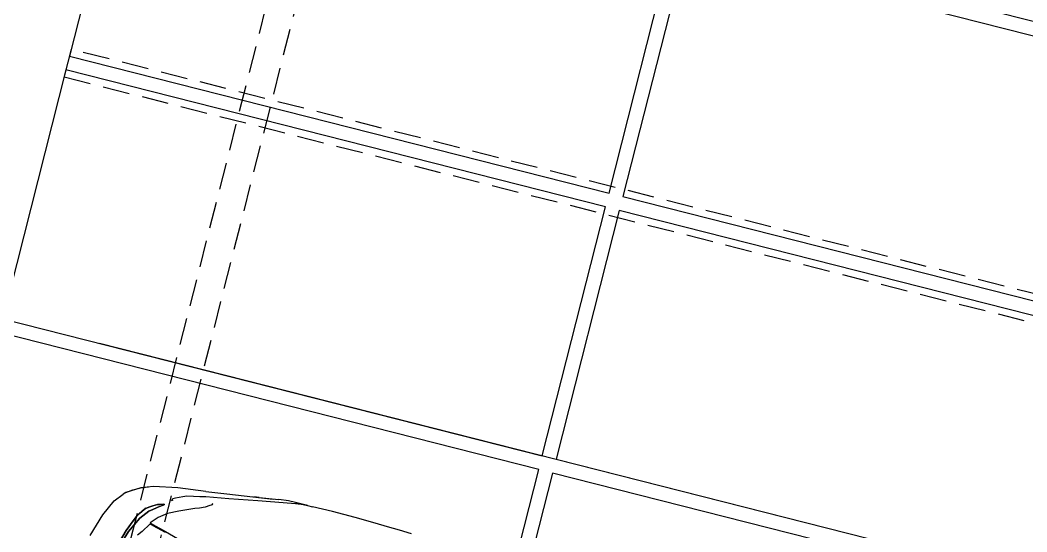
# Model space of a CAD drawing. Header units: inches. Extents: x 6322 to 85903, y -36042 to 7673.
# Drawn here: x 76690.7 to 76831.8, y -383.2 to -311.4 of the extents above; entities that cross this region are included whole.
import ezdxf

# ---------------------------------------------------------------- set-up
doc = ezdxf.new("R2010")
doc.units = ezdxf.units.IN
doc.header["$LTSCALE"] = 10
doc.linetypes.add('Amconstr', pattern=[9999, 9999, 0])
doc.linetypes.add('HIDDEN2', pattern=[0.1875, 0.125, -0.0625])
for name, color, linetype in [('ADSK_ASSOC_ENTITY_BACKUPS', 7, 'Continuous'), ('CAR1', 250, 'Continuous'), ('PARK LINE', 2, 'Continuous'), ('SHADE I SEC BEAM', 11, 'HIDDEN2'), ('SOLAR PANEL', 10, 'Continuous'), ('WALL', 4, 'Continuous')]:
    doc.layers.add(name, color=color, linetype=linetype)

# ---------------------------------------------------------------- blocks, each defined once
blk = doc.blocks.new('*U174')
at = {"layer": 'SOLAR PANEL'}
blk.add_lwpolyline([(-39, 18), (-39, -18), (39, -18), (39, 18)], close=True, dxfattribs=at)
blk = doc.blocks.new('*U173')
at = {"layer": 'SOLAR PANEL', "color": 0, "linetype": 'ByBlock', "lineweight": -2}
for p in [(80, 304), (0, 266), (80, 266), (0, 228), (80, 228), (0, 190), (80, 190)]:
    blk.add_blockref('*U174', p, dxfattribs=at)
blk = doc.blocks.new('*U69')
at = {"layer": 'SOLAR PANEL', "xscale": -1, "rotation": 165.7461911174656}
blk.add_blockref('*U173', (-184.49, 86.07), dxfattribs=at)
blk = doc.blocks.new('*U70')
at = {"layer": 'ADSK_ASSOC_ENTITY_BACKUPS', "linetype": 'Amconstr', "lineweight": 25}
blk.add_blockref('*U69', (0, 0), dxfattribs=at)
at = {"layer": 'SOLAR PANEL', "color": 0, "linetype": 'ByBlock', "lineweight": -2}
blk.add_blockref('*U69', (0, 0), dxfattribs=at)
blk = doc.blocks.new('*U67')
at = {"layer": 'SHADE I SEC BEAM', "ltscale": 3}
blk.add_lwpolyline([(-232.13, 56.91), (-231.15, 60.78), (232.13, -56.91), (231.15, -60.78)], close=True, dxfattribs=at)
blk = doc.blocks.new('*U68')
at = {"layer": 'SHADE I SEC BEAM', "color": 0, "linetype": 'ByBlock', "lineweight": -2}
blk.add_blockref('*U67', (-56.14, -220.98), dxfattribs=at)
blk = doc.blocks.new('*U154')
at = {"layer": 'PARK LINE', "linetype": 'Amconstr', "lineweight": 25}
blk.add_line((218.07, -55.4), (-218.07, 55.4), dxfattribs=at)
blk = doc.blocks.new('*U155')
at = {"layer": 'PARK LINE', "color": 0, "linetype": 'ByBlock', "lineweight": -2}
blk.add_blockref('*U154', (-52.2, -205.47), dxfattribs=at)
blk = doc.blocks.new('*U129')
at = {"layer": 'SHADE I SEC BEAM', "ltscale": 3}
blk.add_lwpolyline([(-119.45, -478.32), (-123.32, -477.33), (119.45, 478.32), (123.32, 477.33)], close=True, dxfattribs=at)
blk = doc.blocks.new('*U130')
at = {"layer": 'WALL', "color": 0, "linetype": 'ByBlock', "lineweight": -2}
blk.add_blockref('*U129', (0, 0), dxfattribs=at)
blk = doc.blocks.new('A$C6e495745')
at = {"layer": 'CAR1'}
for p, q in [((184.85, 14.76), (185.53, 16.98)), ((185.53, 16.98), (184.85, 14.76)), ((186.11, 17.88), (185.23, 14.73)), ((185.23, 14.73), (186.11, 17.88)), ((189.89, 16.67), (188.94, 13.43)), ((182.22, 13), (183, 14.25)), ((183, 14.25), (183.5, 14.94)), ((183.82, 12.56), (184.85, 14.76)), ((184.85, 14.76), (183.82, 12.56)), ((184.39, 12.43), (185.26, 14.71)), ((185.23, 14.73), (184.63, 13.16)), ((184.63, 13.16), (185.23, 14.73)), ((179.87, 13.39), (177.38, 14.08)), ((179.84, 13.55), (181.72, 13.07)), ((181.84, 12.9), (179.87, 13.39)), ((181.36, 11.77), (182.25, 12.81)), ((181.76, 13.06), (181.66, 12.95)), ((181.72, 13.07), (182.07, 13)), ((182.25, 12.81), (181.84, 12.9)), ((182.08, 12.98), (181.98, 12.87)), ((182.07, 13), (182.09, 13)), ((182.09, 13.01), (182.08, 12.98)), ((182.12, 13), (182.22, 13)), ((184.63, 13.16), (184.34, 12.44)), ((184.34, 12.44), (184.63, 13.16)), ((188.94, 13.43), (187.9, 11.13)), ((180.25, 10.92), (181.36, 11.77)), ((182.86, 11.25), (183.82, 12.56)), ((183.82, 12.56), (182.86, 11.25)), ((184.01, 11.92), (183.53, 11.22)), ((183.53, 11.22), (184.01, 11.92)), ((183.69, 11.33), (184.39, 12.43)), ((184.34, 12.44), (184.01, 11.92)), ((184.01, 11.92), (184.34, 12.44)), ((176.74, 9.25), (178.81, 10.16)), ((178.81, 10.16), (180.25, 10.92)), ((180.97, 9.78), (181.15, 9.92)), ((181.15, 9.92), (180.97, 9.78)), ((181.66, 9.95), (181.09, 9.78)), ((181.09, 9.78), (181.66, 9.95)), ((181.15, 9.92), (181.6, 10.23)), ((181.6, 10.23), (181.15, 9.92)), ((181.6, 10.23), (181.94, 10.52)), ((181.94, 10.52), (181.6, 10.23)), ((181.93, 10.05), (181.66, 9.95)), ((181.66, 9.95), (181.93, 10.05)), ((182.22, 10.22), (181.93, 10.05)), ((181.93, 10.05), (182.22, 10.22)), ((181.94, 10.52), (182.39, 10.88)), ((182.39, 10.88), (181.94, 10.52)), ((182.52, 10.4), (182.22, 10.22)), ((182.22, 10.22), (182.52, 10.4)), ((182.39, 10.88), (182.86, 11.25)), ((182.86, 11.25), (182.39, 10.88)), ((182.89, 10.66), (182.52, 10.4)), ((182.52, 10.4), (182.89, 10.66)), ((183.39, 11.02), (182.89, 10.66)), ((182.89, 10.66), (183.39, 11.02)), ((183.53, 11.22), (183.39, 11.02)), ((183.39, 11.02), (183.53, 11.22)), ((183.41, 10.94), (183.46, 10.99)), ((186.64, 9.55), (186.95, 9.89)), ((187.9, 11.13), (186.95, 9.89)), ((174.79, 8.29), (175.38, 8.69)), ((175.38, 8.69), (176.11, 9.03)), ((176.11, 9.03), (176.74, 9.25)), ((179.25, 8.29), (179.71, 8.53)), ((179.71, 8.53), (180.05, 8.73)), ((180.05, 8.96), (180.15, 9)), ((180.12, 8.82), (180.05, 8.98)), ((180.12, 8.82), (180.05, 8.73)), ((180.11, 8.88), (180.1, 8.87)), ((180.15, 9.01), (180.11, 8.88)), ((181.09, 9.78), (180.97, 9.78)), ((180.97, 9.78), (181.09, 9.78)), ((184.77, 8.37), (186.64, 9.55)), ((185.81, 8.95), (184.94, 8.47)), ((186.64, 9.55), (185.81, 8.95)), ((172.48, 6.69), (175.65, 7.26)), ((174.51, 7.89), (174.53, 7.99)), ((174.52, 7.96), (174.57, 8.09)), ((174.57, 8.09), (174.64, 8.16)), ((174.64, 8.16), (174.79, 8.29)), ((175.65, 7.26), (176.46, 7.44)), ((175.84, 6.52), (179.79, 7.05)), ((176.46, 7.44), (177.33, 7.64)), ((177.33, 7.64), (178.24, 7.85)), ((178.24, 7.85), (178.79, 8.08)), ((178.79, 8.08), (179.25, 8.29)), ((179.79, 7.05), (183.14, 7.74)), ((183.14, 7.74), (184.77, 8.37)), ((184.55, 8.26), (183.78, 7.98)), ((184.77, 8.37), (184.55, 8.26)), ((164.98, 5.23), (168.49, 5.92)), ((168.49, 5.92), (172.48, 6.69)), ((172.92, 6.09), (169.31, 5.53)), ((175.84, 6.52), (172.92, 6.09)), ((146.5, 4.79), (148.24, 4.73)), ((148.24, 4.73), (150.01, 4.68)), ((150.01, 4.68), (151.79, 4.64)), ((151.79, 4.64), (154.68, 4.62)), ((154.68, 4.62), (157.99, 4.64)), ((157.99, 4.64), (160.86, 4.7)), ((161.59, 4.72), (160.86, 4.7)), ((161.59, 4.72), (161.73, 4.73)), ((163.28, 4.78), (161.6, 4.72)), ((161.6, 4.72), (163.32, 4.77)), ((161.73, 4.73), (163.26, 4.91)), ((163.26, 4.91), (164.98, 5.23)), ((163.32, 4.77), (164.35, 4.8)), ((164.35, 4.8), (165.71, 4.96)), ((168.43, 5.38), (165.71, 4.96)), ((169.31, 5.53), (166.47, 5.1)), ((168.43, 5.38), (169.15, 5.51))]:
    blk.add_line(p, q, dxfattribs=at)

msp = doc.modelspace()

# ---------------------------------------------------------------- linework, layer by layer
at = {"linetype": 'Amconstr', "lineweight": 25}
msp.add_circle((60708.4733, -17819.81171), 18222, dxfattribs=at)

# ---------------------------------------------------------------- block references
at = {"layer": 'CAR1', "rotation": 164.9497587353136}
msp.add_blockref('A$C6e495745', (76888.26451, -416.88902), dxfattribs=at)
at = {"layer": 'PARK LINE', "linetype": 'Amconstr', "lineweight": 25, "xscale": -1, "rotation": 151.4923822348115}
msp.add_blockref('*U155', (76867.72703, -617.63116), dxfattribs=at)
at = {"layer": 'SHADE I SEC BEAM', "linetype": 'Amconstr', "lineweight": 25, "xscale": -1, "rotation": 151.4923822347902}
msp.add_blockref('*U68', (76872.8976, -597.27766), dxfattribs=at)
at = {"layer": 'SOLAR PANEL', "linetype": 'Amconstr', "lineweight": 25, "xscale": -1, "rotation": 151.4923822348075}
msp.add_blockref('*U70', (76877.57574, -578.86258), dxfattribs=at)
at = {"layer": 'WALL'}
msp.add_blockref('*U130', (76779.6994, -103.11767), dxfattribs=at)

doc.saveas('drawing.dxf')
